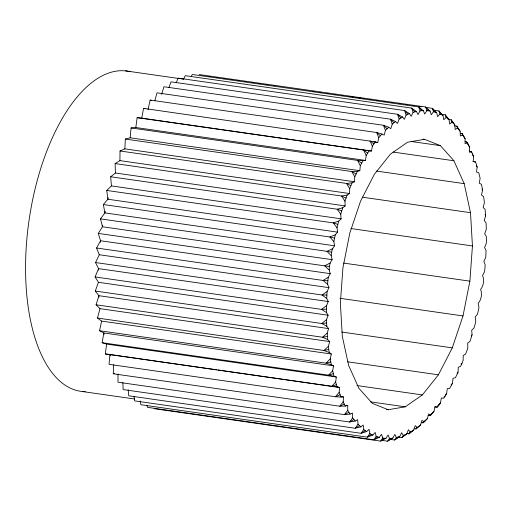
<?xml version="1.0" encoding="UTF-8"?>
<svg xmlns="http://www.w3.org/2000/svg" width="512" height="512" viewBox="0 0 512 512"><rect width="100%" height="100%" fill="white"/><g stroke="black" fill="none" stroke-linecap="round" stroke-linejoin="round"><path stroke-width="0.77" d="M118.035 374.054L117.978 382.202L344.442 414.643L350.074 414.093L352.486 413.069L352.666 417.792L353.901 419.552L355.232 421.043L357.638 419.603L358.029 424.179L360.781 426.88L363.168 425.03L363.763 429.427L365.178 430.637L366.675 431.558L369.024 429.312L369.818 433.491L367.373 437.165L140.909 404.723L140.186 400.941M350.074 414.093L347.712 410.317L347.744 405.485L346.163 405.261M460.314 133.254L461.894 133.485L465.101 138.739L465.069 143.571L467.469 142.976L468.595 144.992L469.606 147.245L469.363 152.154L471.731 151.987L473.632 156.723L473.184 161.67L475.501 161.933L476.39 164.416L477.152 167.098L476.493 172.045L478.746 172.736L480.128 178.285L479.27 183.194L481.434 184.314L482.061 187.181L482.541 190.214L481.491 195.046L483.558 196.582L484.038 199.61L484.378 202.778L483.142 207.494L485.094 209.44L485.626 215.891L484.211 220.461L486.029 222.79L486.221 226.074L486.266 229.446L484.685 233.837L486.355 236.538L486.4 239.91L486.298 243.347L484.563 247.52L486.074 250.573L485.722 257.485L483.846 261.408L485.19 264.794L484.941 268.269L484.544 271.757L482.547 275.398C484.474 279.898 483.648 285.53 480.659 289.382C482.24 293.952 481.504 299.61 478.208 303.258L478.989 307.456L477.498 314.253L475.213 316.909L475.789 321.318L474.976 324.685L474.035 327.955L471.693 330.234L472.058 334.829L470.061 341.248L467.68 343.142L467.834 347.878L466.778 351.027L465.6 354.042L463.194 355.526L463.142 360.365L461.971 363.379L460.691 366.221L458.278 367.29L458.016 372.205L456.742 375.053L455.373 377.709L452.966 378.349L452.499 383.296L449.677 388.41L447.302 388.621L446.63 393.568L445.178 396.019L443.654 398.246L441.331 398.022L440.454 402.925L437.344 407.136L434.765 407.091M100.403 242.304L100.563 240.749L98.253 233.414L102.451 226.765L100.512 218.886L104.902 212.896L103.354 204.531L107.898 199.238L106.752 190.451L111.418 185.914L110.688 176.768L115.43 173.005L115.117 163.578L119.917 160.621L120.019 150.982L124.832 148.858L354.528 181.766L354.79 176.851L357.434 171.347L359.84 170.707L360.314 165.754L361.677 163.098L363.13 160.646L365.504 160.435L366.182 155.488L369.152 150.81L371.482 151.034L372.358 146.131L373.882 143.904L375.462 141.92L377.722 142.573L378.79 137.747L380.371 135.763L382.003 134.035L384.179 135.11L385.434 130.406L388.736 127.219L390.81 128.717L392.237 124.16L393.907 122.701L395.597 121.53L397.555 123.43L399.149 119.059L402.541 116.998L404.371 119.29L406.118 115.142L407.821 114.259L409.517 113.67L411.2 116.333L413.088 112.435L411.718 108.109L185.254 75.667L183.552 79.194M115.117 163.578L341.581 196.026L347.206 195.014L349.613 193.53L349.67 188.691L350.842 185.677L352.115 182.829L354.528 181.766M98.509 270.157L98.547 268.627L95.533 262.547L99.258 254.739L96.589 248.006L100.563 240.749L330.266 273.658L328.269 277.299L327.872 280.787L327.616 284.262L328.96 287.642L327.085 291.571L326.733 298.483L328.243 301.536L326.515 305.709L326.406 309.146L326.451 312.518L328.122 315.219L326.547 319.61L326.592 322.982L326.784 326.266L328.595 328.595L327.187 333.165L327.718 339.616L329.664 341.555L328.429 346.278L328.768 349.446L329.248 352.474L331.315 354.01L330.266 358.842L330.746 361.875L331.373 364.742L333.536 365.862L332.678 370.765L334.061 376.32L336.314 377.011L335.661 381.958L336.416 384.64L337.306 387.123L339.622 387.386L339.174 392.333L341.075 397.069L343.443 396.902L343.2 401.811L344.211 404.064L345.338 406.08L347.744 405.485M345.338 406.08L339.725 406.208L113.261 373.766L113.709 364.742M124.832 148.858L125.357 139.072L130.144 137.798L359.84 170.707M386.605 409.491L388.186 409.722L405.235 406.829L422.368 394.925L438.413 374.816L452.275 347.872L463.008 315.93L469.888 281.165L472.442 245.952L470.496 212.685L464.179 183.629L453.926 160.768L440.435 145.664L424.627 139.334L423.046 139.11M328.243 301.536L98.547 268.627L95.098 276.934L98.426 282.31L95.283 291.046L98.899 295.686L96.09 304.787L99.968 308.653L97.504 318.048L101.619 321.101L99.526 330.726L103.84 332.954L102.138 342.72L106.618 344.102L105.312 353.952L109.926 354.477L109.03 364.326L335.494 396.768L341.075 397.069M130.144 137.798L131.078 127.949L135.808 127.526L365.504 160.435M330.266 273.658C328.339 269.158 329.165 263.52 332.147 259.674C330.566 255.098 331.302 249.446 334.598 245.798L333.824 241.6L335.315 234.803L337.594 232.147L337.018 227.738L337.83 224.371L338.771 221.101L341.114 218.822L340.749 214.227L342.746 207.802L345.133 205.914L344.973 201.178L347.206 195.014M135.808 127.526L137.152 117.683L141.779 118.125L371.482 151.034M102.701 225.216L102.451 226.765L332.147 259.674M141.779 118.125L143.526 108.365L375.462 141.92M105.216 211.366L104.902 212.896L334.598 245.798M148.026 109.664L150.15 100.058L376.614 132.506L382.003 134.035M428.141 415.398L429.722 415.622L430.803 415.021L434.016 411.309L435.085 406.483L437.344 407.136M108.269 197.747L107.898 199.238L337.594 232.147M154.867 100.762L156.979 92.832L383.443 125.28L388.736 127.219M421.312 422.624L422.893 422.848L427.373 418.65L428.627 413.946L430.803 415.021M161.587 94.298L163.955 86.739L390.419 119.181L395.597 121.53M414.336 428.717L415.917 428.947L420.57 424.896L421.997 420.339L424.077 421.837M168.915 87.622L171.034 81.824L397.498 114.266L402.541 116.998M406.47 433.523L408.845 433.862L413.658 429.997L415.251 425.626L417.21 427.526L418.899 426.355M176.122 82.944L178.15 78.125L404.614 110.566L409.517 113.67M397.766 436.992L401.728 437.562L406.688 433.914L408.435 429.766L410.266 432.058L408.845 433.862L413.658 429.997M389.869 439.334L394.618 440.019L399.718 436.621L401.606 432.723L403.29 435.386L401.728 437.562L406.688 433.914M191.206 76.435L192.301 74.477L418.758 106.918L423.341 110.701L424.704 114.048L426.822 110.739L425.683 106.995L199.219 74.554M423.341 110.701L421.69 110.682L418.758 106.918L420.006 110.963L417.997 114.586L416.467 111.565L411.718 108.109L414.784 111.853L416.467 111.565M382.035 440.416L387.578 441.21L392.8 438.093L394.81 434.47L396.339 437.491L394.618 440.019L398.022 437.203L399.718 436.621M154.189 408.685L380.653 441.133L385.984 438.317L388.102 435.008L389.466 438.355L387.578 441.21L391.117 438.374L392.8 438.093M146.899 405.203L147.437 407.334L373.901 439.782L379.328 437.293L381.536 434.323L382.72 437.971L380.653 441.133L384.333 438.298L385.984 438.317M372.877 435.034L371.315 434.413L367.373 437.165L372.877 435.034L375.162 432.416L376.154 436.346L373.901 439.782L377.715 436.973L379.328 437.293M363.763 429.427L361.114 433.312L134.65 400.87L134.061 396.499M358.029 424.179L355.181 428.25L128.717 395.802L128.198 389.734M471.238 335.994L472.058 334.829M352.666 417.792L349.606 422.01L123.142 389.568L122.88 382.515M426.099 107.443L432.435 108.346L433.478 111.757L431.27 114.733L430.086 111.078L425.683 106.995L428.474 110.758L430.086 111.078M347.712 410.317L344.442 414.643L348.838 412.333M343.2 401.811L339.725 406.208L344.211 404.064M457.139 373.306L458.016 372.205M339.174 392.333L335.494 396.768L340.064 394.81M451.11 384.966L452.499 383.296M433.421 110.17L438.963 110.963L439.936 114.016L437.645 116.64L436.653 112.704L432.435 108.346L435.091 112.083L436.653 112.704M335.661 381.958L331.776 386.394L105.312 353.952M445.651 394.675L446.63 393.568M417.21 427.526L415.917 428.947L420.57 424.896M332.678 370.765L328.595 375.168L102.138 342.72M437.888 405.67L440.454 402.925M330.266 358.842L325.99 363.168L99.526 330.726M434.016 411.309L429.722 415.622L432.435 413.293M441.261 114.246L445.222 114.816L446.131 117.498L443.789 119.744L442.989 115.565L438.963 110.963L441.498 114.643L442.989 115.565M328.429 346.278L323.968 350.49L97.504 318.048M427.373 418.65L422.893 422.848L425.741 420.378M327.187 333.165L322.554 337.235L96.09 304.787M437.894 406.016L438.931 405.152M326.547 319.61L321.747 323.494L95.283 291.046M443.949 397.011L445.178 396.019M447.994 119.424L451.162 119.878L452.026 122.176L449.638 124.026L449.05 119.629L445.222 114.816L447.629 118.419L449.05 119.629M326.515 305.709L321.562 309.376L95.098 276.934M327.085 291.571L321.997 294.995L95.533 262.547M365.178 430.637L361.114 433.312L366.675 431.558M460.909 364.038L461.971 363.379M359.36 425.67L355.181 428.25L360.781 426.88M328.269 277.299L323.053 280.448L96.589 248.006M463.968 136.723L462.739 134.963L460.32 135.987L460.141 131.264L457.574 128.013L455.168 129.453L454.778 124.877L451.162 119.878L454.778 124.877M353.901 419.552L349.606 422.01L355.232 421.043M330.042 263.014L324.717 265.856L98.253 233.414M410.266 432.058L411.968 431.174M332.397 248.813L326.976 251.328L100.512 218.886M335.315 234.803L329.818 236.973L103.354 204.531M336.416 384.64L331.776 386.394L337.306 387.123M413.088 112.435L414.784 111.853M403.29 435.386L404.986 434.797M333.306 373.632L328.595 375.168L334.061 376.32M338.771 221.101L333.216 222.899L106.752 190.451M330.746 361.875L325.99 363.168L331.373 364.742M342.746 207.802L337.146 209.216L110.688 176.768M113.261 373.766L114.63 373.427M328.768 349.446L323.968 350.49L329.248 352.474M420.006 110.963L421.69 110.682M424.627 139.334L407.571 142.221L390.438 154.131L374.4 174.24L360.538 201.184L349.798 233.126L342.918 267.891L340.365 303.104L342.317 336.371L348.627 365.427L358.88 388.288L372.371 403.392L388.186 409.722M396.339 437.491L398.022 437.203M327.379 336.448L322.554 337.235L327.718 339.616M352.115 182.829L346.483 183.424L120.019 150.982M326.592 322.982L321.747 323.494L326.784 326.266M326.406 309.146L321.562 309.376L326.451 312.518M357.434 171.347L351.821 171.52L125.357 139.072M326.835 295.046L321.997 294.995L326.733 298.483M426.822 110.739L428.474 110.758M389.466 438.355L391.117 438.374M363.13 160.646L357.542 160.39L131.078 127.949M327.872 280.787L323.053 280.448L327.616 284.262M369.152 150.81L137.152 117.683M329.498 266.483L324.717 265.856L329.101 269.971M209.139 76.358L210.726 76.582M216.269 77.376L217.85 77.606M223.392 78.4L224.979 78.624M230.522 79.424L232.102 79.648M237.645 80.442L239.232 80.666M244.774 81.466L246.355 81.69M251.898 82.483L253.485 82.714M259.027 83.507L260.608 83.731M266.15 84.525L267.738 84.755M273.28 85.549L274.861 85.773M312.87 91.219L314.451 91.443M320 92.237L321.581 92.467M327.123 93.261L328.704 93.485M334.253 94.285L335.834 94.509M341.376 95.302L342.957 95.533M348.506 96.326L350.086 96.55M351.667 96.774L353.254 97.005M355.629 97.344L357.216 97.574M358.797 97.798L360.378 98.022M362.758 98.368L364.339 98.592M369.882 99.386L371.469 99.616M377.011 100.41L378.592 100.634M384.134 101.427L385.722 101.658M391.264 102.451L392.845 102.675M398.387 103.469L399.974 103.699M405.517 104.493L407.098 104.717M412.64 105.51L414.227 105.741M419.77 106.534L421.35 106.758M125.523 70.867L179.322 78.573M180.909 78.803L183.283 79.142M454.355 125.779L456.73 126.118L460.141 131.264M465.03 141.69L466.611 141.92L467.469 142.976M411.232 141.478L440.435 145.664M469.261 151.13L471.731 151.987M373.773 142.003L377.722 142.573M472.979 161.504L475.501 161.933M393.152 152.064L453.926 160.768M376.57 171.078L464.179 183.629M119.917 160.621L349.613 193.53M362.368 197.19L470.496 212.685M115.43 173.005L345.133 205.914M111.418 185.914L341.114 218.822M350.899 228.538L472.442 245.952M343.61 263.078L469.888 281.165M99.258 254.739L328.96 287.642M339.885 298.291L463.008 315.93M98.426 282.31L328.122 315.219M328.595 328.595L98.899 295.686L98.995 297.146M341.779 332.045L452.275 347.872M99.968 308.653L329.664 341.555M101.619 321.101L331.315 354.01M347.648 361.818L438.413 374.816M333.536 365.862L103.84 332.954L104.166 334.374M106.618 344.102L336.314 377.011M356.858 385.542L422.368 394.925M110.714 354.592L216.486 369.747M218.067 369.971L339.622 387.386M341.075 396.563L343.443 396.902M370.509 401.856L405.235 406.829M82.304 391.514L134.528 398.995M331.718 252.243L326.976 251.328L331.174 255.712M433.478 111.757L435.091 112.083M382.72 437.971L384.333 438.298M334.502 238.17L329.818 236.973L333.824 241.6M143.526 108.365L145.024 108.8M337.83 224.371L333.216 222.899L337.018 227.738M341.69 210.957L337.146 209.216L340.749 214.227M439.936 114.016L441.498 114.643M376.154 436.346L377.715 436.973M346.035 198.029L341.581 196.026L344.973 201.178M150.15 100.058L151.386 100.672M350.842 185.677L346.483 183.424L349.67 188.691M356.07 174.003L351.821 171.52L354.79 176.851M446.131 117.498L447.629 118.419M369.818 433.491L371.315 434.413M361.677 163.098L357.542 160.39L360.314 165.754M367.629 153.037L363.616 150.131L366.182 155.488M373.882 143.904L369.99 140.813L372.358 146.131M452.026 122.176L453.446 123.386M380.371 135.763L376.614 132.506L378.79 137.747M387.066 128.678L383.443 125.28L385.434 130.406M393.907 122.701L390.419 119.181L392.237 124.16M400.845 117.882L397.498 114.266L399.149 119.059M407.821 114.259L404.614 110.566L406.118 115.142M470.848 151.36L471.603 152.512M458.906 129.504L456.73 126.118L457.574 128.013M468.595 144.992L466.611 141.92L469.606 147.245M465.101 138.739L461.894 133.485L462.739 134.963M472.237 154.042L473.632 156.723M476.506 165.754L477.152 167.098M481.997 188.896L482.541 190.214M109.926 354.477L110.451 355.878M485.101 214.464L485.626 215.891M85.242 391.699A161.792 75.654 -81.8 0 1 28.947 220.986A161.792 75.654 -81.8 0 1 130.579 71.77"/></g></svg>
